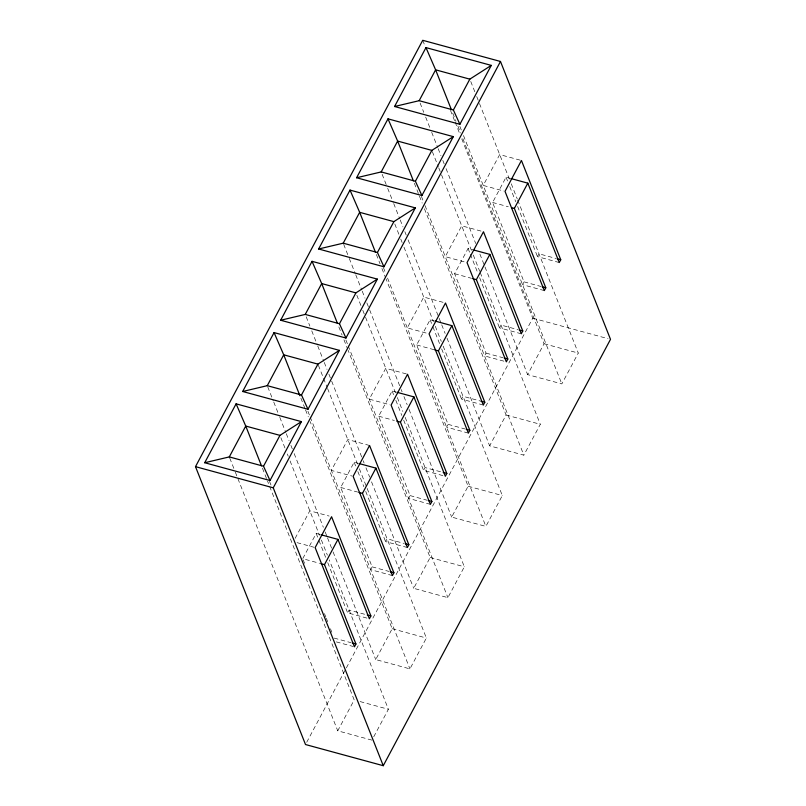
<?xml version="1.0" encoding="UTF-8"?>
<svg xmlns="http://www.w3.org/2000/svg" width="806" height="806" viewBox="0 0 806 806"><rect width="100%" height="100%" fill="white"/><g stroke="black" fill="none" stroke-linecap="round" stroke-linejoin="round"><path stroke-width="0.6" stroke-dasharray="4.03 3.02" d="M295.137 538.348L309.816 510.803L329.17 516.072M319.811 534.438L316.184 533.451L302.724 558.699L319.66 563.303M392.411 575.575L370.639 569.651L372.13 566.85L340.696 487.449L354.156 462.211L357.783 463.198M430.384 504.334L408.612 498.4L410.103 495.599L378.669 416.208L392.129 390.96L395.756 391.948M468.357 433.084L446.584 427.16L448.086 424.349L416.652 344.958L430.102 319.72L433.729 320.707M503.911 361.179L484.557 355.909L486.058 353.109L454.624 273.718L468.074 248.47L472.91 249.789M544.302 290.593L522.53 284.669L524.031 281.858L492.597 202.467L506.047 177.229L509.674 178.217M366.962 618.111L347.618 612.842L349.109 610.041L367.254 614.978M407.362 547.526L385.59 541.602L387.082 538.791L404.018 543.405M442.917 475.621L423.563 470.351L425.054 467.551L440.781 471.832M483.308 405.035L461.536 399.111L463.027 396.3L481.172 401.247M521.28 333.795L499.508 327.861L501.01 325.06L517.936 329.674M559.253 262.544L537.481 256.62L538.982 253.809L555.908 258.424M306.693 742.306L345.754 669.03M346.348 667.922L532.756 318.179L461.566 138.37M371.959 740.14L337.744 730.82L354.197 699.971L267.532 481.071M359.345 468.739L426.374 638.04L409.932 668.889L375.727 659.58L392.169 628.72L310.139 421.538M405.176 417.347L464.347 566.789L447.904 597.649L413.7 588.33L430.142 557.48L348.111 350.288M443.149 346.096L502.319 495.549L485.877 526.399L451.672 517.089L468.115 486.23L386.084 279.047M480.205 272.519L540.302 424.299L523.85 455.158L489.645 445.839L506.087 414.989L424.057 207.797M517.714 200.11L578.275 353.058L561.822 383.908L527.618 374.599L544.06 343.739L462.493 137.725M373.722 736.835L388.401 709.28L329.231 559.838M520.243 160.172L499.69 154.571L483.237 185.43L503.8 191.022M492.597 202.467L508.314 206.749M481.061 231.09L461.717 225.821L445.265 256.671L465.828 262.272M524.031 281.858L540.957 286.473M454.624 273.718L471.55 278.322M532.756 318.179L608.077 338.691M443.088 302.331L423.734 297.061L407.292 327.921L427.855 333.513M544.06 343.739L578.275 353.058M486.058 353.109L502.984 357.723M416.652 344.958L434.787 349.905M406.325 373.903L385.762 368.312L369.319 399.161L389.882 404.763M506.087 414.989L540.302 424.299M448.086 424.349L465.012 428.963M378.669 416.208L394.396 420.49M369.561 445.486L347.789 439.552L331.347 470.412L351.91 476.003M468.115 486.23L502.319 495.549M410.103 495.599L427.039 500.214M340.696 487.449L357.632 492.063M430.142 557.48L464.347 566.789M297.001 542.64L313.937 547.254M372.13 566.85L389.066 571.454M392.169 628.72L426.374 638.04M334.158 638.09L351.094 642.704M336.293 641.888L353.23 646.493M360.091 701.573L388.401 709.28M470.744 81.466L474.875 91.914M476.719 96.549L479.016 102.352M479.469 103.511L509.392 179.093M511.246 183.758L517.25 198.941M506.047 177.229L507.901 181.894M509.745 186.569L515.759 201.742M517.603 206.417L537.481 256.62M459.813 126.25L461.647 130.884M463.49 135.529L561.822 383.908M452.76 113.142L456.005 121.333M457.858 126.018L460.639 133.04M422.737 40.3L425.044 46.133M450.473 110.351L454.634 120.86M455.098 122.028L459.722 133.705M420.097 103.027L423.805 112.397M425.659 117.072L429.83 127.61M431.684 132.295L437.708 147.508M438.172 148.677L440.953 155.699M442.806 160.384L444.197 163.9M446.05 168.575L475.711 243.493M479.882 254.031L484.517 265.738M484.98 266.907L527.618 374.599M432.308 151.558L438.283 166.641M438.736 167.799L441.033 173.602M441.497 174.761L471.419 250.334M473.273 255.008L479.741 271.35M468.074 248.47L469.928 253.144M470.392 254.303L477.787 272.992M479.63 277.657L499.508 327.861M421.377 196.332L423.21 200.976M425.054 205.611L523.85 455.158M414.324 183.214L418.959 194.921M419.422 196.09L422.203 203.112M382.125 174.277L387.223 187.153M387.686 188.322L393.247 202.366M393.711 203.535L399.736 218.758M400.199 219.927L402.98 226.949M404.834 231.634L406.224 235.14M408.078 239.825L438.666 317.08M439.129 318.249L445.154 333.472M447.008 338.147L489.645 445.839M394.799 223.957L398.93 234.405M400.763 239.039L402.144 242.525M403.987 247.17L433.447 321.584M435.29 326.249L441.305 341.432M430.102 319.72L432.409 325.553M432.872 326.722L439.814 344.233M441.658 348.907L461.536 399.111M383.404 267.582L385.701 273.375M387.535 278.02L485.877 526.399M376.352 254.464L380.059 263.824M381.913 268.509L385.621 277.879M343.688 244.349L348.786 257.225M349.25 258.394L355.275 273.617M355.738 274.786L361.763 289.999M362.226 291.168L365.007 298.19M366.861 302.875L369.178 308.728M369.642 309.897L400.693 388.321M401.156 389.5L402.083 391.837M403.937 396.522L407.181 404.713M409.035 409.398L451.672 517.089M356.826 295.208L360.957 305.645M362.791 310.29L365.088 316.093M365.551 317.252L395.474 392.824M397.318 397.499L402.869 411.503M392.129 390.96L393.973 395.635M395.827 400.3L401.831 415.483M403.685 420.148L423.563 470.351M345.885 339.981L347.729 344.625M348.182 345.784L447.904 597.649M338.842 326.883L342.087 335.074M343.94 339.759L347.648 349.119M306.179 316.768L309.887 326.128M311.741 330.813L317.302 344.857M317.765 346.026L323.79 361.249M324.254 362.418L327.035 369.44M328.888 374.125L331.206 379.979M331.669 381.147L362.72 459.571M363.184 460.74L364.111 463.087M365.964 467.762L369.672 477.132M371.526 481.807L413.7 588.33M318.39 365.289L327.115 387.333M327.579 388.502L357.501 464.075M354.156 462.211L356 466.875M357.854 471.55L363.859 486.723M365.712 491.398L385.59 541.602M307.912 411.231L309.756 415.876M310.209 417.034L409.932 668.889M300.87 398.124L305.041 408.662M305.504 409.831L308.285 416.853M267.733 386.84L273.294 400.884M273.758 402.053L279.319 416.108M279.783 417.276L285.808 432.49M286.271 433.658L289.052 440.68M290.906 445.365L292.296 448.882M294.15 453.556L323.347 527.305M325.201 531.99L327.055 536.665M327.518 537.844L332.616 550.72M333.08 551.888L375.727 659.58M280.871 437.698L285.012 448.136M287.309 453.939L288.226 456.267M290.059 460.901L319.529 535.315M321.372 539.99L327.387 555.163M316.184 533.451L318.491 539.295M318.954 540.453L325.886 557.974M327.74 562.638L347.618 612.842M303.187 559.868L304.577 563.364M324.455 613.567L325.836 617.074M326.299 618.242L327.689 621.748M330.46 628.751L331.85 632.257M269.486 481.313L271.32 485.958M262.434 468.195L267.068 479.902M229.76 458.09L234.858 470.966M235.322 472.135L337.744 730.82"/><path stroke-width="1.21" d="M195.495 466.654L422.737 40.3L500.486 61.468L610.505 339.346L383.263 765.7L305.514 744.532L195.495 466.654L273.244 487.821L383.263 765.7M204.704 462.735L236.098 403.836L301.404 421.619L270.01 480.517L204.704 462.735L229.297 456.911L263.512 466.231L270.01 480.517M242.677 391.494L274.07 332.586L339.386 350.368L307.983 409.277L242.677 391.494L267.27 385.671L301.484 394.98L307.983 409.277M280.649 320.244L312.043 261.335L377.359 279.128L345.955 338.026L280.649 320.244L305.252 314.421L339.457 323.74L345.955 338.026M318.622 248.994L350.016 190.095L415.332 207.877L383.938 266.786L318.622 248.994L343.225 243.18L377.43 252.49L383.938 266.786M356.595 177.753L387.998 118.845L453.304 136.637L421.911 195.536L356.595 177.753L381.198 171.93L415.402 181.249L421.911 195.536M394.567 106.503L425.971 47.604L491.277 65.387L459.883 124.295L394.567 106.503L419.17 100.69L453.375 109.999L459.883 124.295M229.297 456.911L245.749 426.062L236.098 403.836M267.27 385.671L283.722 354.811L274.07 332.586M305.252 314.421L321.695 283.571L312.043 261.335M343.225 243.18L359.667 212.321L350.016 190.095M381.198 171.93L397.64 141.08L387.998 118.845M419.17 100.69L435.613 69.83L425.971 47.604M263.512 466.231L279.954 435.371L301.404 421.619M301.484 394.98L317.927 364.131L339.386 350.368M339.457 323.74L355.899 292.88L377.359 279.128M377.43 252.49L393.872 221.64L415.332 207.877M415.402 181.249L431.845 150.39L453.304 136.637M453.375 109.999L469.827 79.149L491.277 65.387M273.244 487.821L500.486 61.468M337.956 539.385L369.39 618.776L370.881 615.965L331.588 516.727L315.146 547.586L354.439 646.825L355.93 644.014L324.496 564.623L337.956 539.385L321.02 534.771M375.928 468.135L407.362 547.526L408.854 544.725L369.561 445.486L353.119 476.336L392.411 575.575L393.902 572.774L362.468 493.383L375.928 468.135L358.992 463.521M413.901 396.884L445.335 476.286L446.826 473.475L407.534 374.236L391.091 405.086L430.384 504.334L431.875 501.523L400.441 422.132L413.901 396.884L396.965 392.28M451.874 325.644L483.308 405.035L484.799 402.234L445.506 302.996L429.064 333.845L468.357 433.084L469.848 430.283L438.414 350.892L451.874 325.644L434.938 321.03M489.846 254.394L521.28 333.795L522.772 330.984L483.479 231.745L467.037 262.595L506.329 361.844L507.82 359.033L476.386 279.642L489.846 254.394L474.119 250.122M527.819 183.153L559.253 262.544L560.744 259.744L521.452 160.495L505.009 191.354L544.302 290.593L545.793 287.792L514.359 208.401L527.819 183.153L510.883 178.539M469.827 79.149L435.613 69.83L451.37 109.626M431.845 150.39L397.64 141.08L413.397 180.876M511.941 207.736L514.359 208.401M557.117 258.756L560.744 259.744M393.872 221.64L359.667 212.321L375.425 252.127M542.166 286.805L545.793 287.792M472.759 278.654L476.386 279.642M519.145 329.997L522.772 330.984M355.899 292.88L321.695 283.571L337.452 323.367M504.193 358.045L507.82 359.033M434.787 349.905L438.414 350.892M481.172 401.247L484.799 402.234M317.927 364.131L283.722 354.811L299.943 395.786M466.221 429.296L469.848 430.283M396.814 421.145L400.441 422.132M443.199 472.487L446.826 473.475M279.954 435.371L245.749 426.062L261.507 465.858M428.248 500.536L431.875 501.523M358.841 492.395L362.468 493.383M405.227 543.738L408.854 544.725M390.275 571.786L393.902 572.774M320.869 563.636L324.496 564.623M367.254 614.978L370.881 615.965M352.303 643.027L355.93 644.014"/></g></svg>
